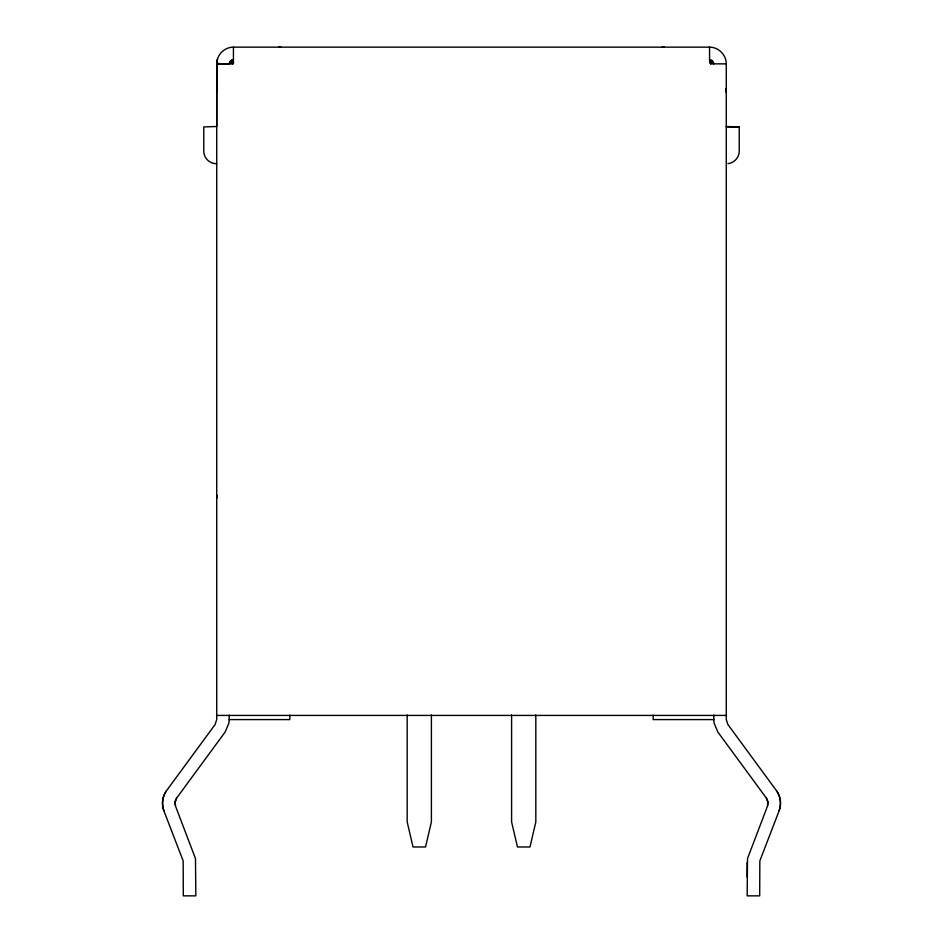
<?xml version="1.0" encoding="UTF-8"?>
<svg xmlns="http://www.w3.org/2000/svg" width="943" height="943" viewBox="0 0 943 943"><rect width="100%" height="100%" fill="white"/><g stroke="black" fill="none" stroke-linecap="round" stroke-linejoin="round"><path stroke-width="1.41" d="M216.725 163.681C209.888 164.011 203.653 158.011 203.771 151.151L203.771 126.928L216.725 126.503L216.749 63.853C216.654 54.894 224.493 47.091 233.428 47.15L709.572 47.15C718.519 47.091 726.322 54.906 726.275 63.853L726.275 719.592L727.902 724.542L776.525 790.764C780.592 796.517 781.594 804.073 779.166 810.685L759.834 860.9L759.693 895.85L747.162 895.85L747.516 858.59L767.484 806.147L767.979 802.057L766.423 798.179L717.8 731.957L714.016 722.88L713.745 715.183M747.162 877.202L747.162 862.432M229.255 715.183L228.984 722.88L225.2 731.957L176.577 798.179L175.033 802.01L175.516 806.147L195.484 858.59L195.838 895.85L183.307 895.85L183.166 860.9L163.834 810.685C161.406 804.073 162.408 796.517 166.475 790.764L215.098 724.542L216.725 719.592L216.725 63.853M233.428 47.15L233.428 63.853L229.255 63.853L230.387 61.083L233.051 59.763L232.343 61.943A4.173 1.98 0 0 0 229.255 63.853L216.725 64.277L217.491 58.867M216.725 498.234L217.255 495.381M217.35 89.267L216.725 92.049L216.749 63.016L222.984 64.277L229.444 63.853M767.484 806.147L767.967 802.01L766.423 798.179M779.166 810.685C781.594 804.073 780.592 796.517 776.525 790.764M166.475 790.764C162.408 796.517 161.406 804.073 163.834 810.685M176.577 798.179L175.021 802.057L175.516 806.147M709.572 62.78L710.657 63.853L711.847 62.438L711.753 60.965L709.572 60.906L710.562 60.376L713.745 63.853A4.173 4.173 0 0 0 709.572 59.68M727.925 163.622C734.149 163.08 739.3 157.398 739.229 151.151L739.229 126.928L726.275 126.503M661.762 47.35L664.32 47.15M710.657 63.853L726.251 63.853M726.275 126.928L739.229 126.928M216.725 715.419L726.275 715.419M229.255 719.592L289.819 719.592L289.819 715.207M713.745 719.592L653.181 719.592L653.181 715.207M278.68 47.15L281.238 47.35M709.572 59.822L710.562 60.376L709.572 61.142L710.657 61.943M709.572 47.15L709.572 60.376M535.824 714.947L535.824 821.919L529.978 846.979L517.448 846.979L511.601 821.919L511.601 714.947M431.399 714.947L431.399 821.919L425.552 846.979L413.022 846.979L407.176 821.919L407.176 714.947M229.255 63.853A4.173 4.173 0 0 1 233.428 59.68M232.237 61.448L230.929 62.886L232.343 63.853L233.428 62.78L232.237 61.448M726.275 92.049L725.65 89.231L726.275 92.049"/></g></svg>
